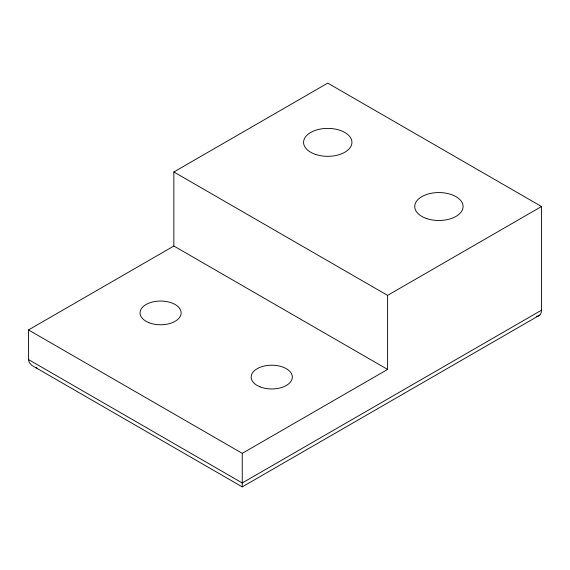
<?xml version="1.0" encoding="UTF-8"?>
<svg xmlns="http://www.w3.org/2000/svg" width="570" height="570" viewBox="0 0 570 570"><rect width="100%" height="100%" fill="white"/><g stroke="black" fill="none" stroke-linecap="round" stroke-linejoin="round"><path stroke-width="0.85" d="M173.85 171.976L387.6 295.381L387.6 369.424L173.85 246.019L173.85 171.976L327.75 83.12L541.5 206.525L541.5 310.194A12.091 6.983 60 0 1 536.427 316.279M539.868 315.053L242.25 486.88L31.763 365.356L29.334 362.606L28.5 359.556L28.5 329.937L173.85 246.019M387.6 295.381L541.5 206.525M28.5 329.937L242.25 453.342L387.6 369.424M541.5 310.194L242.25 482.961L28.5 359.556M35.547 367.543L37.136 368.006M242.25 453.342L242.25 486.88M148.77 322.613A20.556 11.87 0 0 0 181.068 313.97A20.556 11.87 0 0 0 151.955 302.136A20.556 11.87 0 0 0 148.77 322.613M260.127 386.887A20.584 11.885 0 0 0 292.275 377.981A20.584 11.885 0 0 0 262.841 366.368A20.584 11.885 0 0 0 260.127 386.887M426.809 218.616A24.182 13.965 0 0 0 463.082 206.525A24.182 13.965 0 0 0 426.809 194.434A24.182 13.965 0 0 0 426.809 218.616M315.381 154.356A24.182 13.965 0 0 0 351.932 142.543A24.182 13.965 0 0 0 315.937 130.174A24.182 13.965 0 0 0 315.381 154.356"/></g></svg>
